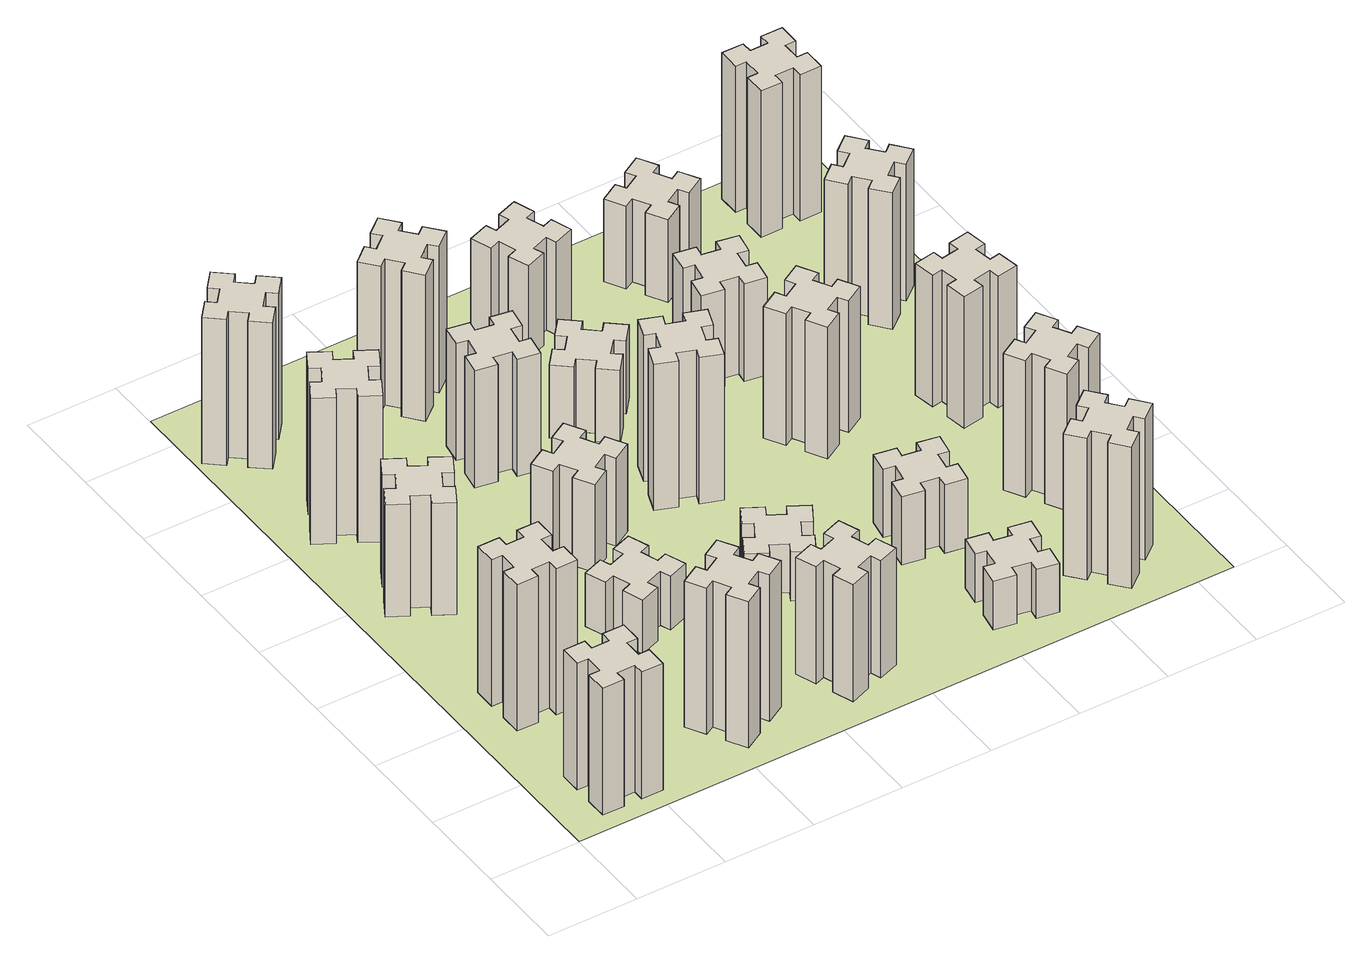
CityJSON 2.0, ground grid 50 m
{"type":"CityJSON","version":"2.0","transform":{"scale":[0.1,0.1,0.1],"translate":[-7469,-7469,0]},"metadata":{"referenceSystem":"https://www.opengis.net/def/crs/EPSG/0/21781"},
"CityObjects":{
"building1":{"type":"Building","attributes":{"class":"1000","function":"1000","usage":"1000","yearOfConstruction":2016,"roofType":"1000","measuredHeight":78,"storeysAboveGround":30,"storeysBelowGround":0},"geometry":[{"type":"Solid","lod":"1","boundaries":[[[[0,1,2,3,4,5,6,7,8,9,10,11,12,13,14,15,16,17,18,19]],[[17,16,20,21]],[[16,15,22,20]],[[15,14,23,22]],[[14,13,24,23]],[[13,12,25,24]],[[12,11,26,25]],[[11,10,27,26]],[[10,9,28,27]],[[9,8,29,28]],[[8,7,30,29]],[[7,6,31,30]],[[6,5,32,31]],[[5,4,33,32]],[[4,3,34,33]],[[3,2,35,34]],[[2,1,36,35]],[[1,0,37,36]],[[0,19,38,37]],[[19,18,39,38]],[[18,17,21,39]],[[24,25,26,27,28,29,30,31,32,33,34,35,36,37,38,39,21,20,22,23]]]]}]},
"building2":{"type":"Building","attributes":{"class":"1000","function":"1000","usage":"1000","yearOfConstruction":2016,"roofType":"1000","measuredHeight":90,"storeysAboveGround":30,"storeysBelowGround":0},"geometry":[{"type":"Solid","lod":"1","boundaries":[[[[40,41,42,43,44,45,46,47,48,49,50,51,52,53,54,55,56,57,58,59]],[[57,56,60,61]],[[56,55,62,60]],[[55,54,63,62]],[[54,53,64,63]],[[53,52,65,64]],[[52,51,66,65]],[[51,50,67,66]],[[50,49,68,67]],[[49,48,69,68]],[[48,47,70,69]],[[47,46,71,70]],[[46,45,72,71]],[[45,44,73,72]],[[44,43,74,73]],[[43,42,75,74]],[[42,41,76,75]],[[41,40,77,76]],[[40,59,78,77]],[[59,58,79,78]],[[58,57,61,79]],[[64,65,66,67,68,69,70,71,72,73,74,75,76,77,78,79,61,60,62,63]]]]}]},
"building3":{"type":"Building","attributes":{"class":"1000","function":"1000","usage":"1000","yearOfConstruction":2016,"roofType":"1000","measuredHeight":69,"storeysAboveGround":30,"storeysBelowGround":0},"geometry":[{"type":"Solid","lod":"1","boundaries":[[[[80,81,82,83,84,85,86,87,88,89,90,91,92,93,94,95,96,97,98,99]],[[97,96,100,101]],[[96,95,102,100]],[[95,94,103,102]],[[94,93,104,103]],[[93,92,105,104]],[[92,91,106,105]],[[91,90,107,106]],[[90,89,108,107]],[[89,88,109,108]],[[88,87,110,109]],[[87,86,111,110]],[[86,85,112,111]],[[85,84,113,112]],[[84,83,114,113]],[[83,82,115,114]],[[82,81,116,115]],[[81,80,117,116]],[[80,99,118,117]],[[99,98,119,118]],[[98,97,101,119]],[[104,105,106,107,108,109,110,111,112,113,114,115,116,117,118,119,101,100,102,103]]]]}]},
"building4":{"type":"Building","attributes":{"class":"1000","function":"1000","usage":"1000","yearOfConstruction":2016,"roofType":"1000","measuredHeight":90,"storeysAboveGround":30,"storeysBelowGround":0},"geometry":[{"type":"Solid","lod":"1","boundaries":[[[[120,121,122,123,124,125,126,127,128,129,130,131,132,133,134,135,136,137,138,139]],[[137,136,140,141]],[[136,135,142,140]],[[135,134,143,142]],[[134,133,144,143]],[[133,132,145,144]],[[132,131,146,145]],[[131,130,147,146]],[[130,129,148,147]],[[129,128,149,148]],[[128,127,150,149]],[[127,126,151,150]],[[126,125,152,151]],[[125,124,153,152]],[[124,123,154,153]],[[123,122,155,154]],[[122,121,156,155]],[[121,120,157,156]],[[120,139,158,157]],[[139,138,159,158]],[[138,137,141,159]],[[144,145,146,147,148,149,150,151,152,153,154,155,156,157,158,159,141,140,142,143]]]]}]},
"building5":{"type":"Building","attributes":{"class":"1000","function":"1000","usage":"1000","yearOfConstruction":2016,"roofType":"1000","measuredHeight":90,"storeysAboveGround":30,"storeysBelowGround":0},"geometry":[{"type":"Solid","lod":"1","boundaries":[[[[160,161,162,163,164,165,166,167,168,169,170,171,172,173,174,175,176,177,178,179]],[[177,176,180,181]],[[176,175,182,180]],[[175,174,183,182]],[[174,173,184,183]],[[173,172,185,184]],[[172,171,186,185]],[[171,170,187,186]],[[170,169,188,187]],[[169,168,189,188]],[[168,167,190,189]],[[167,166,191,190]],[[166,165,192,191]],[[165,164,193,192]],[[164,163,194,193]],[[163,162,195,194]],[[162,161,196,195]],[[161,160,197,196]],[[160,179,198,197]],[[179,178,199,198]],[[178,177,181,199]],[[184,185,186,187,188,189,190,191,192,193,194,195,196,197,198,199,181,180,182,183]]]]}]},
"building6":{"type":"Building","attributes":{"class":"1000","function":"1000","usage":"1000","yearOfConstruction":2016,"roofType":"1000","measuredHeight":90,"storeysAboveGround":30,"storeysBelowGround":0},"geometry":[{"type":"Solid","lod":"1","boundaries":[[[[200,201,202,203,204,205,206,207,208,209,210,211,212,213,214,215,216,217,218,219]],[[217,216,220,221]],[[216,215,222,220]],[[215,214,223,222]],[[214,213,224,223]],[[213,212,225,224]],[[212,211,226,225]],[[211,210,227,226]],[[210,209,228,227]],[[209,208,229,228]],[[208,207,230,229]],[[207,206,231,230]],[[206,205,232,231]],[[205,204,233,232]],[[204,203,234,233]],[[203,202,235,234]],[[202,201,236,235]],[[201,200,237,236]],[[200,219,238,237]],[[219,218,239,238]],[[218,217,221,239]],[[224,225,226,227,228,229,230,231,232,233,234,235,236,237,238,239,221,220,222,223]]]]}]},
"building7":{"type":"Building","attributes":{"class":"1000","function":"1000","usage":"1000","yearOfConstruction":2016,"roofType":"1000","measuredHeight":33,"storeysAboveGround":30,"storeysBelowGround":0},"geometry":[{"type":"Solid","lod":"1","boundaries":[[[[240,241,242,243,244,245,246,247,248,249,250,251,252,253,254,255,256,257,258,259]],[[257,256,260,261]],[[256,255,262,260]],[[255,254,263,262]],[[254,253,264,263]],[[253,252,265,264]],[[252,251,266,265]],[[251,250,267,266]],[[250,249,268,267]],[[249,248,269,268]],[[248,247,270,269]],[[247,246,271,270]],[[246,245,272,271]],[[245,244,273,272]],[[244,243,274,273]],[[243,242,275,274]],[[242,241,276,275]],[[241,240,277,276]],[[240,259,278,277]],[[259,258,279,278]],[[258,257,261,279]],[[264,265,266,267,268,269,270,271,272,273,274,275,276,277,278,279,261,260,262,263]]]]}]},
"building8":{"type":"Building","attributes":{"class":"1000","function":"1000","usage":"1000","yearOfConstruction":2016,"roofType":"1000","measuredHeight":54,"storeysAboveGround":30,"storeysBelowGround":0},"geometry":[{"type":"Solid","lod":"1","boundaries":[[[[280,281,282,283,284,285,286,287,288,289,290,291,292,293,294,295,296,297,298,299]],[[297,296,300,301]],[[296,295,302,300]],[[295,294,303,302]],[[294,293,304,303]],[[293,292,305,304]],[[292,291,306,305]],[[291,290,307,306]],[[290,289,308,307]],[[289,288,309,308]],[[288,287,310,309]],[[287,286,311,310]],[[286,285,312,311]],[[285,284,313,312]],[[284,283,314,313]],[[283,282,315,314]],[[282,281,316,315]],[[281,280,317,316]],[[280,299,318,317]],[[299,298,319,318]],[[298,297,301,319]],[[304,305,306,307,308,309,310,311,312,313,314,315,316,317,318,319,301,300,302,303]]]]}]},
"building9":{"type":"Building","attributes":{"class":"1000","function":"1000","usage":"1000","yearOfConstruction":2016,"roofType":"1000","measuredHeight":72,"storeysAboveGround":30,"storeysBelowGround":0},"geometry":[{"type":"Solid","lod":"1","boundaries":[[[[320,321,322,323,324,325,326,327,328,329,330,331,332,333,334,335,336,337,338,339]],[[337,336,340,341]],[[336,335,342,340]],[[335,334,343,342]],[[334,333,344,343]],[[333,332,345,344]],[[332,331,346,345]],[[331,330,347,346]],[[330,329,348,347]],[[329,328,349,348]],[[328,327,350,349]],[[327,326,351,350]],[[326,325,352,351]],[[325,324,353,352]],[[324,323,354,353]],[[323,322,355,354]],[[322,321,356,355]],[[321,320,357,356]],[[320,339,358,357]],[[339,338,359,358]],[[338,337,341,359]],[[344,345,346,347,348,349,350,351,352,353,354,355,356,357,358,359,341,340,342,343]]]]}]},
"building10":{"type":"Building","attributes":{"class":"1000","function":"1000","usage":"1000","yearOfConstruction":2016,"roofType":"1000","measuredHeight":72,"storeysAboveGround":30,"storeysBelowGround":0},"geometry":[{"type":"Solid","lod":"1","boundaries":[[[[360,361,362,363,364,365,366,367,368,369,370,371,372,373,374,375,376,377,378,379]],[[377,376,380,381]],[[376,375,382,380]],[[375,374,383,382]],[[374,373,384,383]],[[373,372,385,384]],[[372,371,386,385]],[[371,370,387,386]],[[370,369,388,387]],[[369,368,389,388]],[[368,367,390,389]],[[367,366,391,390]],[[366,365,392,391]],[[365,364,393,392]],[[364,363,394,393]],[[363,362,395,394]],[[362,361,396,395]],[[361,360,397,396]],[[360,379,398,397]],[[379,378,399,398]],[[378,377,381,399]],[[384,385,386,387,388,389,390,391,392,393,394,395,396,397,398,399,381,380,382,383]]]]}]},
"building11":{"type":"Building","attributes":{"class":"1000","function":"1000","usage":"1000","yearOfConstruction":2016,"roofType":"1000","measuredHeight":90,"storeysAboveGround":30,"storeysBelowGround":0},"geometry":[{"type":"Solid","lod":"1","boundaries":[[[[400,401,402,403,404,405,406,407,408,409,410,411,412,413,414,415,416,417,418,419]],[[417,416,420,421]],[[416,415,422,420]],[[415,414,423,422]],[[414,413,424,423]],[[413,412,425,424]],[[412,411,426,425]],[[411,410,427,426]],[[410,409,428,427]],[[409,408,429,428]],[[408,407,430,429]],[[407,406,431,430]],[[406,405,432,431]],[[405,404,433,432]],[[404,403,434,433]],[[403,402,435,434]],[[402,401,436,435]],[[401,400,437,436]],[[400,419,438,437]],[[419,418,439,438]],[[418,417,421,439]],[[424,425,426,427,428,429,430,431,432,433,434,435,436,437,438,439,421,420,422,423]]]]}]},
"building12":{"type":"Building","attributes":{"class":"1000","function":"1000","usage":"1000","yearOfConstruction":2016,"roofType":"1000","measuredHeight":30,"storeysAboveGround":30,"storeysBelowGround":0},"geometry":[{"type":"Solid","lod":"1","boundaries":[[[[440,441,442,443,444,445,446,447,448,449,450,451,452,453,454,455,456,457,458,459]],[[457,456,460,461]],[[456,455,462,460]],[[455,454,463,462]],[[454,453,464,463]],[[453,452,465,464]],[[452,451,466,465]],[[451,450,467,466]],[[450,449,468,467]],[[449,448,469,468]],[[448,447,470,469]],[[447,446,471,470]],[[446,445,472,471]],[[445,444,473,472]],[[444,443,474,473]],[[443,442,475,474]],[[442,441,476,475]],[[441,440,477,476]],[[440,459,478,477]],[[459,458,479,478]],[[458,457,461,479]],[[464,465,466,467,468,469,470,471,472,473,474,475,476,477,478,479,461,460,462,463]]]]}]},
"building13":{"type":"Building","attributes":{"class":"1000","function":"1000","usage":"1000","yearOfConstruction":2016,"roofType":"1000","measuredHeight":90,"storeysAboveGround":30,"storeysBelowGround":0},"geometry":[{"type":"Solid","lod":"1","boundaries":[[[[480,481,482,483,484,485,486,487,488,489,490,491,492,493,494,495,496,497,498,499]],[[497,496,500,501]],[[496,495,502,500]],[[495,494,503,502]],[[494,493,504,503]],[[493,492,505,504]],[[492,491,506,505]],[[491,490,507,506]],[[490,489,508,507]],[[489,488,509,508]],[[488,487,510,509]],[[487,486,511,510]],[[486,485,512,511]],[[485,484,513,512]],[[484,483,514,513]],[[483,482,515,514]],[[482,481,516,515]],[[481,480,517,516]],[[480,499,518,517]],[[499,498,519,518]],[[498,497,501,519]],[[504,505,506,507,508,509,510,511,512,513,514,515,516,517,518,519,501,500,502,503]]]]}]},
"building14":{"type":"Building","attributes":{"class":"1000","function":"1000","usage":"1000","yearOfConstruction":2016,"roofType":"1000","measuredHeight":45,"storeysAboveGround":30,"storeysBelowGround":0},"geometry":[{"type":"Solid","lod":"1","boundaries":[[[[520,521,522,523,524,525,526,527,528,529,530,531,532,533,534,535,536,537,538,539]],[[537,536,540,541]],[[536,535,542,540]],[[535,534,543,542]],[[534,533,544,543]],[[533,532,545,544]],[[532,531,546,545]],[[531,530,547,546]],[[530,529,548,547]],[[529,528,549,548]],[[528,527,550,549]],[[527,526,551,550]],[[526,525,552,551]],[[525,524,553,552]],[[524,523,554,553]],[[523,522,555,554]],[[522,521,556,555]],[[521,520,557,556]],[[520,539,558,557]],[[539,538,559,558]],[[538,537,541,559]],[[544,545,546,547,548,549,550,551,552,553,554,555,556,557,558,559,541,540,542,543]]]]}]},
"building15":{"type":"Building","attributes":{"class":"1000","function":"1000","usage":"1000","yearOfConstruction":2016,"roofType":"1000","measuredHeight":30,"storeysAboveGround":30,"storeysBelowGround":0},"geometry":[{"type":"Solid","lod":"1","boundaries":[[[[560,561,562,563,564,565,566,567,568,569,570,571,572,573,574,575,576,577,578,579]],[[577,576,580,581]],[[576,575,582,580]],[[575,574,583,582]],[[574,573,584,583]],[[573,572,585,584]],[[572,571,586,585]],[[571,570,587,586]],[[570,569,588,587]],[[569,568,589,588]],[[568,567,590,589]],[[567,566,591,590]],[[566,565,592,591]],[[565,564,593,592]],[[564,563,594,593]],[[563,562,595,594]],[[562,561,596,595]],[[561,560,597,596]],[[560,579,598,597]],[[579,578,599,598]],[[578,577,581,599]],[[584,585,586,587,588,589,590,591,592,593,594,595,596,597,598,599,581,580,582,583]]]]}]},
"building16":{"type":"Building","attributes":{"class":"1000","function":"1000","usage":"1000","yearOfConstruction":2016,"roofType":"1000","measuredHeight":57,"storeysAboveGround":30,"storeysBelowGround":0},"geometry":[{"type":"Solid","lod":"1","boundaries":[[[[600,601,602,603,604,605,606,607,608,609,610,611,612,613,614,615,616,617,618,619]],[[617,616,620,621]],[[616,615,622,620]],[[615,614,623,622]],[[614,613,624,623]],[[613,612,625,624]],[[612,611,626,625]],[[611,610,627,626]],[[610,609,628,627]],[[609,608,629,628]],[[608,607,630,629]],[[607,606,631,630]],[[606,605,632,631]],[[605,604,633,632]],[[604,603,634,633]],[[603,602,635,634]],[[602,601,636,635]],[[601,600,637,636]],[[600,619,638,637]],[[619,618,639,638]],[[618,617,621,639]],[[624,625,626,627,628,629,630,631,632,633,634,635,636,637,638,639,621,620,622,623]]]]}]},
"building17":{"type":"Building","attributes":{"class":"1000","function":"1000","usage":"1000","yearOfConstruction":2016,"roofType":"1000","measuredHeight":42,"storeysAboveGround":30,"storeysBelowGround":0},"geometry":[{"type":"Solid","lod":"1","boundaries":[[[[640,641,642,643,644,645,646,647,648,649,650,651,652,653,654,655,656,657,658,659]],[[657,656,660,661]],[[656,655,662,660]],[[655,654,663,662]],[[654,653,664,663]],[[653,652,665,664]],[[652,651,666,665]],[[651,650,667,666]],[[650,649,668,667]],[[649,648,669,668]],[[648,647,670,669]],[[647,646,671,670]],[[646,645,672,671]],[[645,644,673,672]],[[644,643,674,673]],[[643,642,675,674]],[[642,641,676,675]],[[641,640,677,676]],[[640,659,678,677]],[[659,658,679,678]],[[658,657,661,679]],[[664,665,666,667,668,669,670,671,672,673,674,675,676,677,678,679,661,660,662,663]]]]}]},
"building18":{"type":"Building","attributes":{"class":"1000","function":"1000","usage":"1000","yearOfConstruction":2016,"roofType":"1000","measuredHeight":81,"storeysAboveGround":30,"storeysBelowGround":0},"geometry":[{"type":"Solid","lod":"1","boundaries":[[[[680,681,682,683,684,685,686,687,688,689,690,691,692,693,694,695,696,697,698,699]],[[697,696,700,701]],[[696,695,702,700]],[[695,694,703,702]],[[694,693,704,703]],[[693,692,705,704]],[[692,691,706,705]],[[691,690,707,706]],[[690,689,708,707]],[[689,688,709,708]],[[688,687,710,709]],[[687,686,711,710]],[[686,685,712,711]],[[685,684,713,712]],[[684,683,714,713]],[[683,682,715,714]],[[682,681,716,715]],[[681,680,717,716]],[[680,699,718,717]],[[699,698,719,718]],[[698,697,701,719]],[[704,705,706,707,708,709,710,711,712,713,714,715,716,717,718,719,701,700,702,703]]]]}]},
"building19":{"type":"Building","attributes":{"class":"1000","function":"1000","usage":"1000","yearOfConstruction":2016,"roofType":"1000","measuredHeight":60,"storeysAboveGround":30,"storeysBelowGround":0},"geometry":[{"type":"Solid","lod":"1","boundaries":[[[[720,721,722,723,724,725,726,727,728,729,730,731,732,733,734,735,736,737,738,739]],[[737,736,740,741]],[[736,735,742,740]],[[735,734,743,742]],[[734,733,744,743]],[[733,732,745,744]],[[732,731,746,745]],[[731,730,747,746]],[[730,729,748,747]],[[729,728,749,748]],[[728,727,750,749]],[[727,726,751,750]],[[726,725,752,751]],[[725,724,753,752]],[[724,723,754,753]],[[723,722,755,754]],[[722,721,756,755]],[[721,720,757,756]],[[720,739,758,757]],[[739,738,759,758]],[[738,737,741,759]],[[744,745,746,747,748,749,750,751,752,753,754,755,756,757,758,759,741,740,742,743]]]]}]},
"building20":{"type":"Building","attributes":{"class":"1000","function":"1000","usage":"1000","yearOfConstruction":2016,"roofType":"1000","measuredHeight":87,"storeysAboveGround":30,"storeysBelowGround":0},"geometry":[{"type":"Solid","lod":"1","boundaries":[[[[760,761,762,763,764,765,766,767,768,769,770,771,772,773,774,775,776,777,778,779]],[[777,776,780,781]],[[776,775,782,780]],[[775,774,783,782]],[[774,773,784,783]],[[773,772,785,784]],[[772,771,786,785]],[[771,770,787,786]],[[770,769,788,787]],[[769,768,789,788]],[[768,767,790,789]],[[767,766,791,790]],[[766,765,792,791]],[[765,764,793,792]],[[764,763,794,793]],[[763,762,795,794]],[[762,761,796,795]],[[761,760,797,796]],[[760,779,798,797]],[[779,778,799,798]],[[778,777,781,799]],[[784,785,786,787,788,789,790,791,792,793,794,795,796,797,798,799,781,780,782,783]]]]}]},
"building21":{"type":"Building","attributes":{"class":"1000","function":"1000","usage":"1000","yearOfConstruction":2016,"roofType":"1000","measuredHeight":51,"storeysAboveGround":30,"storeysBelowGround":0},"geometry":[{"type":"Solid","lod":"1","boundaries":[[[[800,801,802,803,804,805,806,807,808,809,810,811,812,813,814,815,816,817,818,819]],[[817,816,820,821]],[[816,815,822,820]],[[815,814,823,822]],[[814,813,824,823]],[[813,812,825,824]],[[812,811,826,825]],[[811,810,827,826]],[[810,809,828,827]],[[809,808,829,828]],[[808,807,830,829]],[[807,806,831,830]],[[806,805,832,831]],[[805,804,833,832]],[[804,803,834,833]],[[803,802,835,834]],[[802,801,836,835]],[[801,800,837,836]],[[800,819,838,837]],[[819,818,839,838]],[[818,817,821,839]],[[824,825,826,827,828,829,830,831,832,833,834,835,836,837,838,839,821,820,822,823]]]]}]},
"building22":{"type":"Building","attributes":{"class":"1000","function":"1000","usage":"1000","yearOfConstruction":2016,"roofType":"1000","measuredHeight":84,"storeysAboveGround":30,"storeysBelowGround":0},"geometry":[{"type":"Solid","lod":"1","boundaries":[[[[840,841,842,843,844,845,846,847,848,849,850,851,852,853,854,855,856,857,858,859]],[[857,856,860,861]],[[856,855,862,860]],[[855,854,863,862]],[[854,853,864,863]],[[853,852,865,864]],[[852,851,866,865]],[[851,850,867,866]],[[850,849,868,867]],[[849,848,869,868]],[[848,847,870,869]],[[847,846,871,870]],[[846,845,872,871]],[[845,844,873,872]],[[844,843,874,873]],[[843,842,875,874]],[[842,841,876,875]],[[841,840,877,876]],[[840,859,878,877]],[[859,858,879,878]],[[858,857,861,879]],[[864,865,866,867,868,869,870,871,872,873,874,875,876,877,878,879,861,860,862,863]]]]}]},
"building23":{"type":"Building","attributes":{"class":"1000","function":"1000","usage":"1000","yearOfConstruction":2016,"roofType":"1000","measuredHeight":81,"storeysAboveGround":30,"storeysBelowGround":0},"geometry":[{"type":"Solid","lod":"1","boundaries":[[[[880,881,882,883,884,885,886,887,888,889,890,891,892,893,894,895,896,897,898,899]],[[897,896,900,901]],[[896,895,902,900]],[[895,894,903,902]],[[894,893,904,903]],[[893,892,905,904]],[[892,891,906,905]],[[891,890,907,906]],[[890,889,908,907]],[[889,888,909,908]],[[888,887,910,909]],[[887,886,911,910]],[[886,885,912,911]],[[885,884,913,912]],[[884,883,914,913]],[[883,882,915,914]],[[882,881,916,915]],[[881,880,917,916]],[[880,899,918,917]],[[899,898,919,918]],[[898,897,901,919]],[[904,905,906,907,908,909,910,911,912,913,914,915,916,917,918,919,901,900,902,903]]]]}]},
"building24":{"type":"Building","attributes":{"class":"1000","function":"1000","usage":"1000","yearOfConstruction":2016,"roofType":"1000","measuredHeight":84,"storeysAboveGround":30,"storeysBelowGround":0},"geometry":[{"type":"Solid","lod":"1","boundaries":[[[[920,921,922,923,924,925,926,927,928,929,930,931,932,933,934,935,936,937,938,939]],[[937,936,940,941]],[[936,935,942,940]],[[935,934,943,942]],[[934,933,944,943]],[[933,932,945,944]],[[932,931,946,945]],[[931,930,947,946]],[[930,929,948,947]],[[929,928,949,948]],[[928,927,950,949]],[[927,926,951,950]],[[926,925,952,951]],[[925,924,953,952]],[[924,923,954,953]],[[923,922,955,954]],[[922,921,956,955]],[[921,920,957,956]],[[920,939,958,957]],[[939,938,959,958]],[[938,937,941,959]],[[944,945,946,947,948,949,950,951,952,953,954,955,956,957,958,959,941,940,942,943]]]]}]},
"building25":{"type":"Building","attributes":{"class":"1000","function":"1000","usage":"1000","yearOfConstruction":2016,"roofType":"1000","measuredHeight":90,"storeysAboveGround":30,"storeysBelowGround":0},"geometry":[{"type":"Solid","lod":"1","boundaries":[[[[960,961,962,963,964,965,966,967,968,969,970,971,972,973,974,975,976,977,978,979]],[[977,976,980,981]],[[976,975,982,980]],[[975,974,983,982]],[[974,973,984,983]],[[973,972,985,984]],[[972,971,986,985]],[[971,970,987,986]],[[970,969,988,987]],[[969,968,989,988]],[[968,967,990,989]],[[967,966,991,990]],[[966,965,992,991]],[[965,964,993,992]],[[964,963,994,993]],[[963,962,995,994]],[[962,961,996,995]],[[961,960,997,996]],[[960,979,998,997]],[[979,978,999,998]],[[978,977,981,999]],[[984,985,986,987,988,989,990,991,992,993,994,995,996,997,998,999,981,980,982,983]]]]}]},
"landuse1":{"type":"LandUse","attributes":{"name":"plot1","function":"1010"},"geometry":[{"type":"MultiSurface","lod":"1","boundaries":[[[1000,1001,1002,1003]]]}]}
},
"vertices":[
[265,325,0],[265,225,0],[205,225,0],[205,105,0],[325,105,0],[325,165,0],[425,165,0],[425,105,0],[545,105,0],[545,225,0],[485,225,0],[485,325,0],[545,325,0],[545,445,0],[425,445,0],[425,385,0],[325,385,0],[325,445,0],[205,445,0],[205,325,0],[325,385,780],[325,445,780],[425,385,780],[425,445,780],[545,445,780],[545,325,780],[485,325,780],[485,225,780],[545,225,780],[545,105,780],[425,105,780],[425,165,780],[325,165,780],[325,105,780],[205,105,780],[205,225,780],[265,225,780],[265,325,780],[205,325,780],[205,445,780],
[265,1065,0],[265,965,0],[205,965,0],[205,845,0],[325,845,0],[325,905,0],[425,905,0],[425,845,0],[545,845,0],[545,965,0],[485,965,0],[485,1065,0],[545,1065,0],[545,1185,0],[425,1185,0],[425,1125,0],[325,1125,0],[325,1185,0],[205,1185,0],[205,1065,0],[325,1125,900],[325,1185,900],[425,1125,900],[425,1185,900],[545,1185,900],[545,1065,900],[485,1065,900],[485,965,900],[545,965,900],[545,845,900],[425,845,900],[425,905,900],[325,905,900],[325,845,900],[205,845,900],[205,965,900],[265,965,900],[265,1065,900],[205,1065,900],[205,1185,900],
[474,2026,0],[387,2076,0],[417,2128,0],[313,2188,0],[253,2084,0],[305,2054,0],[255,1967,0],[203,1997,0],[143,1893,0],[247,1833,0],[277,1885,0],[364,1835,0],[334,1783,0],[438,1723,0],[498,1827,0],[446,1857,0],[496,1944,0],[548,1914,0],[608,2018,0],[504,2078,0],[496,1944,690],[548,1914,690],[446,1857,690],[498,1827,690],[438,1723,690],[334,1783,690],[364,1835,690],[277,1885,690],[247,1833,690],[143,1893,690],[203,1997,690],[255,1967,690],[305,2054,690],[253,2084,690],[313,2188,690],[417,2128,690],[387,2076,690],[474,2026,690],[504,2078,690],[608,2018,690],
[446,2497,0],[496,2584,0],[548,2554,0],[608,2658,0],[504,2718,0],[474,2666,0],[387,2716,0],[417,2768,0],[313,2828,0],[253,2724,0],[305,2694,0],[255,2607,0],[203,2637,0],[143,2533,0],[247,2473,0],[277,2525,0],[364,2475,0],[334,2423,0],[438,2363,0],[498,2467,0],[364,2475,900],[334,2423,900],[277,2525,900],[247,2473,900],[143,2533,900],[203,2637,900],[255,2607,900],[305,2694,900],[253,2724,900],[313,2828,900],[417,2768,900],[387,2716,900],[474,2666,900],[504,2718,900],[608,2658,900],[548,2554,900],[496,2584,900],[446,2497,900],[498,2467,900],[438,2363,900],
[1127,255,0],[1214,305,0],[1244,253,0],[1348,313,0],[1288,417,0],[1236,387,0],[1186,474,0],[1238,504,0],[1178,608,0],[1074,548,0],[1104,496,0],[1017,446,0],[987,498,0],[883,438,0],[943,334,0],[995,364,0],[1045,277,0],[993,247,0],[1053,143,0],[1157,203,0],[1045,277,900],[993,247,900],[995,364,900],[943,334,900],[883,438,900],[987,498,900],[1017,446,900],[1104,496,900],[1074,548,900],[1178,608,900],[1238,504,900],[1186,474,900],[1236,387,900],[1288,417,900],[1348,313,900],[1244,253,900],[1214,305,900],[1127,255,900],[1157,203,900],[1053,143,900],
[384,3387,0],[308,3452,0],[346,3498,0],[254,3575,0],[177,3483,0],[223,3444,0],[159,3368,0],[113,3406,0],[36,3314,0],[128,3237,0],[166,3283,0],[243,3219,0],[204,3173,0],[296,3096,0],[373,3188,0],[327,3226,0],[392,3303,0],[438,3264,0],[515,3356,0],[423,3433,0],[392,3303,900],[438,3264,900],[327,3226,900],[373,3188,900],[296,3096,900],[204,3173,900],[243,3219,900],[166,3283,900],[128,3237,900],[36,3314,900],[113,3406,900],[159,3368,900],[223,3444,900],[177,3483,900],[254,3575,900],[346,3498,900],[308,3452,900],[384,3387,900],[423,3433,900],[515,3356,900],
[1125,1336,0],[1031,1302,0],[1010,1358,0],[897,1317,0],[939,1204,0],[995,1225,0],[1029,1131,0],[973,1110,0],[1014,997,0],[1127,1039,0],[1106,1095,0],[1200,1129,0],[1220,1073,0],[1333,1114,0],[1292,1227,0],[1236,1206,0],[1202,1300,0],[1258,1320,0],[1217,1433,0],[1104,1392,0],[1202,1300,330],[1258,1320,330],[1236,1206,330],[1292,1227,330],[1333,1114,330],[1220,1073,330],[1200,1129,330],[1106,1095,330],[1127,1039,330],[1014,997,330],[973,1110,330],[1029,1131,330],[995,1225,330],[939,1204,330],[897,1317,330],[1010,1358,330],[1031,1302,330],[1125,1336,330],[1104,1392,330],[1217,1433,330],
[1336,1867,0],[1286,1954,0],[1338,1984,0],[1278,2088,0],[1174,2028,0],[1204,1976,0],[1117,1926,0],[1087,1978,0],[983,1918,0],[1043,1814,0],[1095,1844,0],[1145,1757,0],[1093,1727,0],[1153,1623,0],[1257,1683,0],[1227,1735,0],[1314,1785,0],[1344,1733,0],[1448,1793,0],[1388,1897,0],[1314,1785,540],[1344,1733,540],[1227,1735,540],[1257,1683,540],[1153,1623,540],[1093,1727,540],[1145,1757,540],[1095,1844,540],[1043,1814,540],[983,1918,540],[1087,1978,540],[1117,1926,540],[1204,1976,540],[1174,2028,540],[1278,2088,540],[1338,1984,540],[1286,1954,540],[1336,1867,540],[1388,1897,540],[1448,1793,540],
[1765,496,0],[1671,462,0],[1650,518,0],[1537,477,0],[1579,364,0],[1635,385,0],[1669,291,0],[1613,270,0],[1654,157,0],[1767,199,0],[1746,255,0],[1840,289,0],[1860,233,0],[1973,274,0],[1932,387,0],[1876,366,0],[1842,460,0],[1898,480,0],[1857,593,0],[1744,552,0],[1842,460,720],[1898,480,720],[1876,366,720],[1932,387,720],[1973,274,720],[1860,233,720],[1840,289,720],[1746,255,720],[1767,199,720],[1654,157,720],[1613,270,720],[1669,291,720],[1635,385,720],[1579,364,720],[1537,477,720],[1650,518,720],[1671,462,720],[1765,496,720],[1744,552,720],[1857,593,720],
[1315,2527,0],[1332,2625,0],[1391,2615,0],[1412,2733,0],[1294,2754,0],[1284,2695,0],[1185,2712,0],[1196,2771,0],[1077,2792,0],[1057,2674,0],[1116,2664,0],[1098,2565,0],[1039,2576,0],[1018,2457,0],[1137,2437,0],[1147,2496,0],[1245,2478,0],[1235,2419,0],[1353,2398,0],[1374,2517,0],[1245,2478,720],[1235,2419,720],[1147,2496,720],[1137,2437,720],[1018,2457,720],[1039,2576,720],[1098,2565,720],[1116,2664,720],[1057,2674,720],[1077,2792,720],[1196,2771,720],[1185,2712,720],[1284,2695,720],[1294,2754,720],[1412,2733,720],[1391,2615,720],[1332,2625,720],[1315,2527,720],[1374,2517,720],[1353,2398,720],
[1148,3119,0],[1224,3183,0],[1263,3137,0],[1355,3214,0],[1278,3306,0],[1232,3268,0],[1167,3344,0],[1213,3383,0],[1136,3475,0],[1044,3398,0],[1083,3352,0],[1006,3287,0],[968,3333,0],[876,3256,0],[953,3164,0],[999,3203,0],[1063,3126,0],[1017,3088,0],[1094,2996,0],[1186,3073,0],[1063,3126,900],[1017,3088,900],[999,3203,900],[953,3164,900],[876,3256,900],[968,3333,900],[1006,3287,900],[1083,3352,900],[1044,3398,900],[1136,3475,900],[1213,3383,900],[1167,3344,900],[1232,3268,900],[1278,3306,900],[1355,3214,900],[1263,3137,900],[1224,3183,900],[1148,3119,900],[1186,3073,900],[1094,2996,900],
[1757,1045,0],[1844,995,0],[1814,943,0],[1918,883,0],[1978,987,0],[1926,1017,0],[1976,1104,0],[2028,1074,0],[2088,1178,0],[1984,1238,0],[1954,1186,0],[1867,1236,0],[1897,1288,0],[1793,1348,0],[1733,1244,0],[1785,1214,0],[1735,1127,0],[1683,1157,0],[1623,1053,0],[1727,993,0],[1735,1127,300],[1683,1157,300],[1785,1214,300],[1733,1244,300],[1793,1348,300],[1897,1288,300],[1867,1236,300],[1954,1186,300],[1984,1238,300],[2088,1178,300],[2028,1074,300],[1976,1104,300],[1926,1017,300],[1978,987,300],[1918,883,300],[1814,943,300],[1844,995,300],[1757,1045,300],[1727,993,300],[1623,1053,300],
[1940,2042,0],[1846,2076,0],[1867,2132,0],[1754,2173,0],[1713,2060,0],[1769,2040,0],[1735,1946,0],[1679,1967,0],[1637,1854,0],[1750,1813,0],[1771,1869,0],[1865,1835,0],[1844,1779,0],[1957,1737,0],[1998,1850,0],[1942,1871,0],[1976,1965,0],[2032,1944,0],[2073,2057,0],[1960,2098,0],[1976,1965,900],[2032,1944,900],[1942,1871,900],[1998,1850,900],[1957,1737,900],[1844,1779,900],[1865,1835,900],[1771,1869,900],[1750,1813,900],[1637,1854,900],[1679,1967,900],[1735,1946,900],[1769,2040,900],[1713,2060,900],[1754,2173,900],[1867,2132,900],[1846,2076,900],[1940,2042,900],[1960,2098,900],[2073,2057,900],
[1864,2647,0],[1788,2712,0],[1826,2758,0],[1734,2835,0],[1657,2743,0],[1703,2704,0],[1639,2628,0],[1593,2666,0],[1516,2574,0],[1608,2497,0],[1646,2543,0],[1723,2479,0],[1684,2433,0],[1776,2356,0],[1853,2448,0],[1807,2486,0],[1872,2563,0],[1918,2524,0],[1995,2616,0],[1903,2693,0],[1872,2563,450],[1918,2524,450],[1807,2486,450],[1853,2448,450],[1776,2356,450],[1684,2433,450],[1723,2479,450],[1646,2543,450],[1608,2497,450],[1516,2574,450],[1593,2666,450],[1639,2628,450],[1703,2704,450],[1657,2743,450],[1734,2835,450],[1826,2758,450],[1788,2712,450],[1864,2647,450],[1903,2693,450],[1995,2616,450],
[2596,444,0],[2578,345,0],[2519,356,0],[2498,237,0],[2617,217,0],[2627,276,0],[2725,258,0],[2715,199,0],[2833,178,0],[2854,297,0],[2795,307,0],[2812,405,0],[2871,395,0],[2892,513,0],[2774,534,0],[2764,475,0],[2665,492,0],[2676,551,0],[2557,572,0],[2537,454,0],[2665,492,300],[2676,551,300],[2764,475,300],[2774,534,300],[2892,513,300],[2871,395,300],[2812,405,300],[2795,307,300],[2854,297,300],[2833,178,300],[2715,199,300],[2725,258,300],[2627,276,300],[2617,217,300],[2498,237,300],[2519,356,300],[2578,345,300],[2596,444,300],[2537,454,300],[2557,572,300],
[1846,3215,0],[1940,3249,0],[1960,3193,0],[2073,3234,0],[2032,3347,0],[1976,3326,0],[1942,3420,0],[1998,3440,0],[1957,3553,0],[1844,3512,0],[1865,3456,0],[1771,3422,0],[1750,3478,0],[1637,3437,0],[1679,3324,0],[1735,3345,0],[1769,3251,0],[1713,3230,0],[1754,3117,0],[1867,3159,0],[1769,3251,570],[1713,3230,570],[1735,3345,570],[1679,3324,570],[1637,3437,570],[1750,3478,570],[1771,3422,570],[1865,3456,570],[1844,3512,570],[1957,3553,570],[1998,3440,570],[1942,3420,570],[1976,3326,570],[2032,3347,570],[2073,3234,570],[1960,3193,570],[1940,3249,570],[1846,3215,570],[1867,3159,570],[1754,3117,570],
[2496,1084,0],[2478,985,0],[2419,996,0],[2398,877,0],[2517,857,0],[2527,916,0],[2625,898,0],[2615,839,0],[2733,818,0],[2754,937,0],[2695,947,0],[2712,1045,0],[2771,1035,0],[2792,1153,0],[2674,1174,0],[2664,1115,0],[2565,1132,0],[2576,1191,0],[2457,1212,0],[2437,1094,0],[2565,1132,420],[2576,1191,420],[2664,1115,420],[2674,1174,420],[2792,1153,420],[2771,1035,420],[2712,1045,420],[2695,947,420],[2754,937,420],[2733,818,420],[2615,839,420],[2625,898,420],[2527,916,420],[2517,857,420],[2398,877,420],[2419,996,420],[2478,985,420],[2496,1084,420],[2437,1094,420],[2457,1212,420],
[2716,1967,0],[2666,2054,0],[2718,2084,0],[2658,2188,0],[2554,2128,0],[2584,2076,0],[2497,2026,0],[2467,2078,0],[2363,2018,0],[2423,1914,0],[2475,1944,0],[2525,1857,0],[2473,1827,0],[2533,1723,0],[2637,1783,0],[2607,1835,0],[2694,1885,0],[2724,1833,0],[2828,1893,0],[2768,1997,0],[2694,1885,810],[2724,1833,810],[2607,1835,810],[2637,1783,810],[2533,1723,810],[2473,1827,810],[2525,1857,810],[2475,1944,810],[2423,1914,810],[2363,2018,810],[2467,2078,810],[2497,2026,810],[2584,2076,810],[2554,2128,810],[2658,2188,810],[2718,2084,810],[2666,2054,810],[2716,1967,810],[2768,1997,810],[2828,1893,810],
[2564,2695,0],[2465,2712,0],[2476,2771,0],[2357,2792,0],[2337,2674,0],[2396,2664,0],[2378,2565,0],[2319,2576,0],[2298,2457,0],[2417,2437,0],[2427,2496,0],[2525,2478,0],[2515,2419,0],[2633,2398,0],[2654,2517,0],[2595,2527,0],[2612,2625,0],[2671,2615,0],[2692,2733,0],[2574,2754,0],[2612,2625,600],[2671,2615,600],[2595,2527,600],[2654,2517,600],[2633,2398,600],[2515,2419,600],[2525,2478,600],[2427,2496,600],[2417,2437,600],[2298,2457,600],[2319,2576,600],[2378,2565,600],[2396,2664,600],[2337,2674,600],[2357,2792,600],[2476,2771,600],[2465,2712,600],[2564,2695,600],[2574,2754,600],[2692,2733,600],
[3268,259,0],[3344,323,0],[3383,277,0],[3475,354,0],[3398,446,0],[3352,408,0],[3287,484,0],[3333,523,0],[3256,615,0],[3164,538,0],[3203,492,0],[3126,427,0],[3088,473,0],[2996,396,0],[3073,304,0],[3119,343,0],[3183,266,0],[3137,228,0],[3214,136,0],[3306,213,0],[3183,266,870],[3137,228,870],[3119,343,870],[3073,304,870],[2996,396,870],[3088,473,870],[3126,427,870],[3203,492,870],[3164,538,870],[3256,615,870],[3333,523,870],[3287,484,870],[3352,408,870],[3398,446,870],[3475,354,870],[3383,277,870],[3344,323,870],[3268,259,870],[3306,213,870],[3214,136,870],
[2716,3347,0],[2666,3434,0],[2718,3464,0],[2658,3568,0],[2554,3508,0],[2584,3456,0],[2497,3406,0],[2467,3458,0],[2363,3398,0],[2423,3294,0],[2475,3324,0],[2525,3237,0],[2473,3207,0],[2533,3103,0],[2637,3163,0],[2607,3215,0],[2694,3265,0],[2724,3213,0],[2828,3273,0],[2768,3377,0],[2694,3265,510],[2724,3213,510],[2607,3215,510],[2637,3163,510],[2533,3103,510],[2473,3207,510],[2525,3237,510],[2475,3324,510],[2423,3294,510],[2363,3398,510],[2467,3458,510],[2497,3406,510],[2584,3456,510],[2554,3508,510],[2658,3568,510],[2718,3464,510],[2666,3434,510],[2716,3347,510],[2768,3377,510],[2828,3273,510],
[3215,1004,0],[3265,917,0],[3213,887,0],[3273,783,0],[3377,843,0],[3347,895,0],[3434,945,0],[3464,893,0],[3568,953,0],[3508,1057,0],[3456,1027,0],[3406,1114,0],[3458,1144,0],[3398,1248,0],[3294,1188,0],[3324,1136,0],[3237,1086,0],[3207,1138,0],[3103,1078,0],[3163,974,0],[3237,1086,840],[3207,1138,840],[3324,1136,840],[3294,1188,840],[3398,1248,840],[3458,1144,840],[3406,1114,840],[3456,1027,840],[3508,1057,840],[3568,953,840],[3464,893,840],[3434,945,840],[3347,895,840],[3377,843,840],[3273,783,840],[3213,887,840],[3265,917,840],[3215,1004,840],[3163,974,840],[3103,1078,840],
[3365,1872,0],[3267,1855,0],[3257,1914,0],[3138,1893,0],[3159,1775,0],[3218,1785,0],[3236,1687,0],[3177,1677,0],[3197,1558,0],[3316,1579,0],[3305,1638,0],[3404,1656,0],[3414,1597,0],[3532,1617,0],[3511,1736,0],[3452,1725,0],[3435,1824,0],[3494,1834,0],[3473,1952,0],[3355,1931,0],[3435,1824,810],[3494,1834,810],[3452,1725,810],[3511,1736,810],[3532,1617,810],[3414,1597,810],[3404,1656,810],[3305,1638,810],[3316,1579,810],[3197,1558,810],[3177,1677,810],[3236,1687,810],[3218,1785,810],[3159,1775,810],[3138,1893,810],[3257,1914,810],[3267,1855,810],[3365,1872,810],[3355,1931,810],[3473,1952,810],
[3452,2628,0],[3387,2704,0],[3433,2743,0],[3356,2835,0],[3264,2758,0],[3303,2712,0],[3226,2647,0],[3188,2693,0],[3096,2616,0],[3173,2524,0],[3219,2563,0],[3283,2486,0],[3237,2448,0],[3314,2356,0],[3406,2433,0],[3368,2479,0],[3444,2543,0],[3483,2497,0],[3575,2574,0],[3498,2666,0],[3444,2543,840],[3483,2497,840],[3368,2479,840],[3406,2433,840],[3314,2356,840],[3237,2448,840],[3283,2486,840],[3219,2563,840],[3173,2524,840],[3096,2616,840],[3188,2693,840],[3226,2647,840],[3303,2712,840],[3264,2758,840],[3356,2835,840],[3433,2743,840],[3387,2704,840],[3452,2628,840],[3498,2666,840],[3575,2574,840],
[3285,3325,0],[3385,3325,0],[3385,3265,0],[3505,3265,0],[3505,3385,0],[3445,3385,0],[3445,3485,0],[3505,3485,0],[3505,3605,0],[3385,3605,0],[3385,3545,0],[3285,3545,0],[3285,3605,0],[3165,3605,0],[3165,3485,0],[3225,3485,0],[3225,3385,0],[3165,3385,0],[3165,3265,0],[3285,3265,0],[3225,3385,900],[3165,3385,900],[3225,3485,900],[3165,3485,900],[3165,3605,900],[3285,3605,900],[3285,3545,900],[3385,3545,900],[3385,3605,900],[3505,3605,900],[3505,3485,900],[3445,3485,900],[3445,3385,900],[3505,3385,900],[3505,3265,900],[3385,3265,900],[3385,3325,900],[3285,3325,900],[3285,3265,900],[3165,3265,900],
[5,3705,0],[3705,3705,0],[3705,5,0],[5,5,0]
]}
